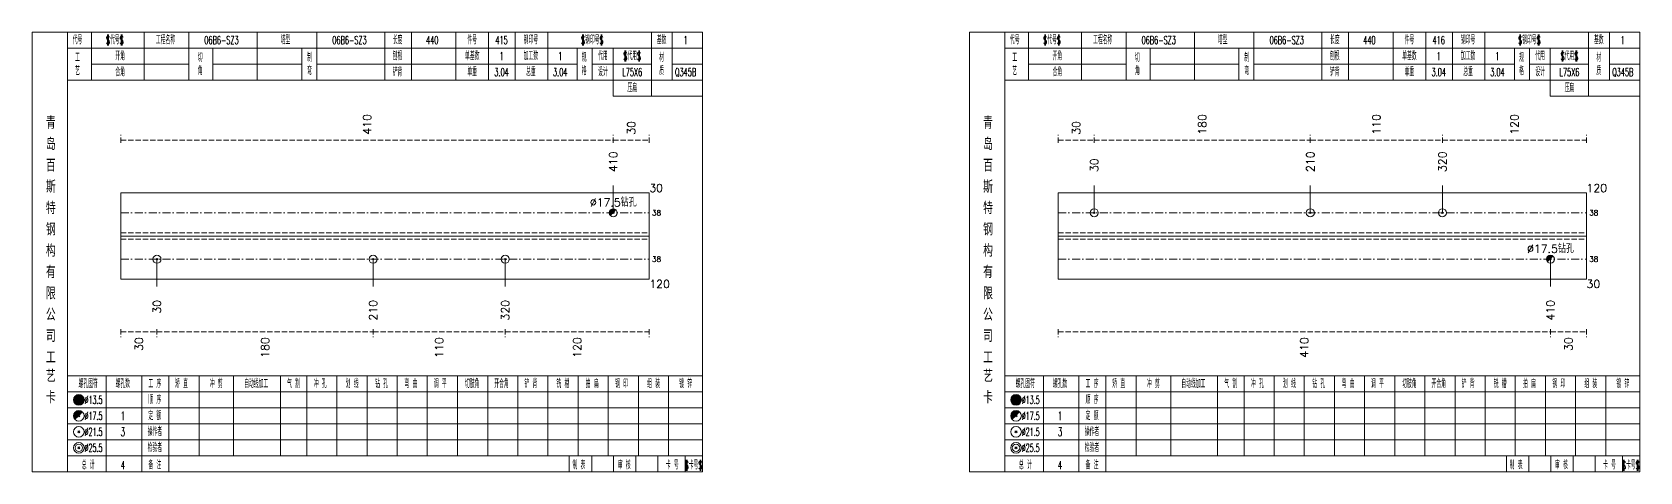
# Model space of a CAD drawing. Extents: x -533 to 8774, y 0 to 7979.
# Drawn here: x 703 to 1306, y 5199 to 5364 of the extents above; entities that cross this region are included whole.
import ezdxf
from ezdxf.enums import TextEntityAlignment as Align

# ---------------------------------------------------------------- set-up
doc = ezdxf.new("R2010")
doc.units = 0
doc.header["$MEASUREMENT"] = 0
doc.linetypes.add('一点画线', pattern=[5.2, 3, -1, 0.2, -1])
doc.linetypes.add('虚线', pattern=[2.75, 2, -0.75])
doc.layers.get('0').update_dxf_attribs({"linetype": 'CONTINUOUS', "lineweight": 25})
for name, color, linetype, lineweight in [('1', 7, 'CONTINUOUS', 25), ('4', 7, 'CONTINUOUS', 25), ('5', 7, 'CONTINUOUS', 25)]:
    doc.layers.add(name, color=color, linetype=linetype, lineweight=lineweight)
doc.styles.get("Standard").update_dxf_attribs({"font": 'simplex.shx', "width": 0.7, "height": 3, "bigfont": 'gbhzfs.shx'})

# ---------------------------------------------------------------- blocks, each defined once
blk = doc.blocks.new('孔21.5')
at = {"layer": '5', "color": 7, "linetype": 'Continuous', "lineweight": 13}
for p, q in [((-0.2, -0.2), (0.2, 0.2)), ((0.2, -0.2), (-0.2, 0.2))]:
    blk.add_line(p, q, dxfattribs=at)
blk.add_circle((0, 0), 1, dxfattribs=at)
blk = doc.blocks.new('孔17.5')
at = {"layer": '5', "color": 7, "linetype": 'Continuous', "lineweight": 0}
for p, q in [((-0.2, -0.2), (0.2, 0.2)), ((-0.2, 0.2), (0.2, -0.2))]:
    blk.add_line(p, q, dxfattribs=at)
at = {"layer": '5', "color": 7, "linetype": 'Continuous', "lineweight": 13}
blk.add_circle((0, 0), 1, dxfattribs=at)
for radius in [0.9, 0.8, 0.7, 0.6, 0.5, 0.4, 0.3, 0.2, 0.1]:
    blk.add_arc((0, 0), radius, 45, 225, dxfattribs=at)

msp = doc.modelspace()

# ---------------------------------------------------------------- linework, layer by layer
at = {"color": 8, "linetype": '虚线', "lineweight": 9}
for p, q in [((736.1, 5322.51), (736.1, 5325.51)), ((736.1, 5323.51), (920.69, 5323.51)), ((920.69, 5322.51), (920.69, 5325.51)), ((920.69, 5322.51), (920.69, 5325.51)), ((920.69, 5323.51), (934.2, 5323.51)), ((934.2, 5322.51), (934.2, 5325.51)), ((1087.5, 5322.51), (1087.5, 5325.51)), ((1087.5, 5323.51), (1101.01, 5323.51)), ((1101.01, 5322.51), (1101.01, 5325.51)), ((1101.01, 5322.51), (1101.01, 5325.51)), ((1101.01, 5323.51), (1182.05, 5323.51)), ((1182.05, 5322.51), (1182.05, 5325.51)), ((1182.05, 5322.51), (1182.05, 5325.51)), ((1182.05, 5323.51), (1231.57, 5323.51)), ((1231.57, 5322.51), (1231.57, 5325.51)), ((1231.57, 5322.51), (1231.57, 5325.51)), ((1231.57, 5323.51), (1285.6, 5323.51)), ((1285.6, 5322.51), (1285.6, 5325.51)), ((736.1, 5252.51), (736.1, 5249.51)), ((736.1, 5251.51), (749.61, 5251.51)), ((749.61, 5252.51), (749.61, 5249.51)), ((749.61, 5252.51), (749.61, 5249.51)), ((749.61, 5251.51), (830.65, 5251.51)), ((830.65, 5252.51), (830.65, 5249.51)), ((830.65, 5252.51), (830.65, 5249.51)), ((830.65, 5251.51), (880.17, 5251.51)), ((880.17, 5252.51), (880.17, 5249.51)), ((880.17, 5252.51), (880.17, 5249.51)), ((880.17, 5251.51), (934.2, 5251.51)), ((934.2, 5252.51), (934.2, 5249.51)), ((1087.5, 5252.51), (1087.5, 5249.51)), ((1087.5, 5251.51), (1272.09, 5251.51)), ((1272.09, 5252.51), (1272.09, 5249.51)), ((1272.09, 5252.51), (1272.09, 5249.51)), ((1272.09, 5251.51), (1285.6, 5251.51)), ((1285.6, 5252.51), (1285.6, 5249.51))]:
    msp.add_line(p, q, dxfattribs=at)
at = {"color": 7, "linetype": 'Continuous', "lineweight": 13}
for p, q in [((920.69, 5296.21), (920.69, 5306.51)), ((1101.01, 5296.21), (1101.01, 5306.51)), ((1182.05, 5296.21), (1182.05, 5306.51)), ((1231.57, 5296.21), (1231.57, 5306.51)), ((749.61, 5278.81), (749.61, 5268.51)), ((830.65, 5278.81), (830.65, 5268.51)), ((880.17, 5278.81), (880.17, 5268.51)), ((1272.09, 5278.81), (1272.09, 5268.51))]:
    msp.add_line(p, q, dxfattribs=at)
at = {"color": 7, "linetype": 'Continuous', "lineweight": 18}
for p, q in [((736.1, 5303.71), (736.1, 5271.31)), ((736.1, 5303.71), (934.2, 5303.71)), ((934.2, 5303.71), (934.2, 5271.31)), ((1087.5, 5303.71), (1087.5, 5271.31)), ((1087.5, 5303.71), (1285.6, 5303.71)), ((1285.6, 5303.71), (1285.6, 5271.31)), ((736.1, 5287.51), (934.2, 5287.51)), ((1087.5, 5287.51), (1285.6, 5287.51))]:
    msp.add_line(p, q, dxfattribs=at)
at = {"color": 3, "linetype": '一点画线', "lineweight": 13}
for p, q in [((736.1, 5296.21), (934.2, 5296.21)), ((1087.5, 5296.21), (1285.6, 5296.21)), ((736.1, 5278.81), (934.2, 5278.81)), ((1087.5, 5278.81), (1285.6, 5278.81))]:
    msp.add_line(p, q, dxfattribs=at)
at = {"color": 1, "linetype": '虚线', "lineweight": 18}
for p, q in [((736.1, 5288.71), (934.2, 5288.71)), ((1087.5, 5288.71), (1285.6, 5288.71)), ((736.1, 5286.31), (934.2, 5286.31)), ((1087.5, 5286.31), (1285.6, 5286.31))]:
    msp.add_line(p, q, dxfattribs=at)
at = {"layer": '1', "color": 7, "linetype": 'Continuous', "lineweight": 18}
for p, q in [((736.1, 5271.31), (934.2, 5271.31)), ((1087.5, 5271.31), (1285.6, 5271.31))]:
    msp.add_line(p, q, dxfattribs=at)
at = {"layer": '4', "color": 1, "linetype": 'Continuous', "lineweight": 18}
for p, q in [((716.1, 5199.01), (716.1, 5364.01)), ((725, 5346.01), (725, 5364.01)), ((744.8, 5346.01), (744.8, 5364.01)), ((761.6, 5346.01), (761.6, 5364.01)), ((787.2, 5346.01), (787.2, 5364.01)), ((809.5, 5346.01), (809.5, 5364.01)), ((835, 5346.01), (835, 5364.01)), ((845, 5346.01), (845, 5364.01)), ((861.7, 5346.01), (861.7, 5364.01)), ((873.9, 5346.01), (873.9, 5364.01)), ((883.9, 5346.01), (883.9, 5364.01)), ((896.1, 5346.01), (896.1, 5364.01)), ((935, 5340.01), (935, 5364.01)), ((942.8, 5346.01), (942.8, 5364.01)), ((1067.5, 5199.01), (1067.5, 5364.01)), ((1076.4, 5346.01), (1076.4, 5364.01)), ((1096.2, 5346.01), (1096.2, 5364.01)), ((1113, 5346.01), (1113, 5364.01)), ((1138.6, 5346.01), (1138.6, 5364.01)), ((1160.9, 5346.01), (1160.9, 5364.01)), ((1186.4, 5346.01), (1186.4, 5364.01)), ((1196.4, 5346.01), (1196.4, 5364.01)), ((1213.1, 5346.01), (1213.1, 5364.01)), ((1225.3, 5346.01), (1225.3, 5364.01)), ((1235.3, 5346.01), (1235.3, 5364.01)), ((1247.5, 5346.01), (1247.5, 5364.01)), ((1286.4, 5340.01), (1286.4, 5364.01)), ((1294.2, 5346.01), (1294.2, 5364.01)), ((716.1, 5358.01), (954.2, 5358.01)), ((770.6, 5346.01), (770.6, 5358.01)), ((803.9, 5346.01), (803.9, 5358.01)), ((907.2, 5346.01), (907.2, 5358.01)), ((912.8, 5346.01), (912.8, 5358.01)), ((920.6, 5340.01), (920.6, 5358.01)), ((1067.5, 5358.01), (1305.6, 5358.01)), ((1122, 5346.01), (1122, 5358.01)), ((1155.3, 5346.01), (1155.3, 5358.01)), ((1258.6, 5346.01), (1258.6, 5358.01)), ((1264.2, 5346.01), (1264.2, 5358.01)), ((1272, 5340.01), (1272, 5358.01)), ((725, 5352.01), (761.6, 5352.01)), ((770.6, 5352.01), (803.9, 5352.01)), ((809.5, 5352.01), (907.2, 5352.01)), ((912.8, 5352.01), (935, 5352.01)), ((942.8, 5352.01), (954.2, 5352.01)), ((1076.4, 5352.01), (1113, 5352.01)), ((1122, 5352.01), (1155.3, 5352.01)), ((1160.9, 5352.01), (1258.6, 5352.01)), ((1264.2, 5352.01), (1286.4, 5352.01)), ((1294.2, 5352.01), (1305.6, 5352.01)), ((716.1, 5346.01), (954.2, 5346.01)), ((1067.5, 5346.01), (1305.6, 5346.01)), ((920.6, 5340.01), (954.2, 5340.01)), ((1272, 5340.01), (1305.6, 5340.01)), ((716.1, 5235.01), (954.2, 5235.01)), ((730.6, 5199.01), (730.6, 5235.01)), ((743.9, 5199.01), (743.9, 5235.01)), ((754, 5199.01), (754, 5235.01)), ((765.4, 5205.01), (765.4, 5235.01)), ((778.3, 5205.01), (778.3, 5235.01)), ((795.9, 5205.01), (795.9, 5235.01)), ((805.8, 5205.01), (805.8, 5235.01)), ((817.1, 5205.01), (817.1, 5235.01)), ((828.4, 5205.01), (828.4, 5235.01)), ((839.7, 5205.01), (839.7, 5235.01)), ((850.9, 5205.01), (850.9, 5235.01)), ((862.3, 5205.01), (862.3, 5235.01)), ((873.6, 5205.01), (873.6, 5235.01)), ((884.9, 5205.01), (884.9, 5235.01)), ((896.2, 5205.01), (896.2, 5235.01)), ((907.5, 5205.01), (907.5, 5235.01)), ((918.8, 5205.01), (918.8, 5235.01)), ((930.1, 5205.01), (930.1, 5235.01)), ((941.4, 5205.01), (941.4, 5235.01)), ((1067.5, 5235.01), (1305.6, 5235.01)), ((1082, 5199.01), (1082, 5235.01)), ((1095.3, 5199.01), (1095.3, 5235.01)), ((1105.4, 5199.01), (1105.4, 5235.01)), ((1116.8, 5205.01), (1116.8, 5235.01)), ((1129.7, 5205.01), (1129.7, 5235.01)), ((1147.3, 5205.01), (1147.3, 5235.01)), ((1157.2, 5205.01), (1157.2, 5235.01)), ((1168.5, 5205.01), (1168.5, 5235.01)), ((1179.8, 5205.01), (1179.8, 5235.01)), ((1191.1, 5205.01), (1191.1, 5235.01)), ((1202.3, 5205.01), (1202.3, 5235.01)), ((1213.7, 5205.01), (1213.7, 5235.01)), ((1225, 5205.01), (1225, 5235.01)), ((1236.3, 5205.01), (1236.3, 5235.01)), ((1247.6, 5205.01), (1247.6, 5235.01)), ((1258.9, 5205.01), (1258.9, 5235.01)), ((1270.2, 5205.01), (1270.2, 5235.01)), ((1281.5, 5205.01), (1281.5, 5235.01)), ((1292.8, 5205.01), (1292.8, 5235.01)), ((716.1, 5229.01), (954.2, 5229.01)), ((1067.5, 5229.01), (1305.6, 5229.01)), ((716.1, 5223.01), (954.2, 5223.01)), ((1067.5, 5223.01), (1305.6, 5223.01)), ((716.1, 5217.01), (954.2, 5217.01)), ((1067.5, 5217.01), (1305.6, 5217.01)), ((716.1, 5211.01), (954.2, 5211.01)), ((1067.5, 5211.01), (1305.6, 5211.01)), ((716.1, 5205.01), (954.2, 5205.01)), ((904.2, 5199.01), (904.2, 5205.01)), ((912.6, 5199.01), (912.6, 5205.01)), ((920.8, 5199.01), (920.8, 5205.01)), ((929.2, 5199.01), (929.2, 5205.01)), ((937.4, 5199.01), (937.4, 5205.01)), ((947.7, 5199.01), (947.7, 5205.01)), ((1067.5, 5205.01), (1305.6, 5205.01)), ((1255.6, 5199.01), (1255.6, 5205.01)), ((1264, 5199.01), (1264, 5205.01)), ((1272.2, 5199.01), (1272.2, 5205.01)), ((1280.6, 5199.01), (1280.6, 5205.01)), ((1288.8, 5199.01), (1288.8, 5205.01)), ((1299.1, 5199.01), (1299.1, 5205.01))]:
    msp.add_line(p, q, dxfattribs=at)
at = {"layer": '4', "color": 7, "linetype": 'Continuous', "lineweight": 0}
for p, q in [((719.9, 5219.61), (720.7, 5220.41)), ((719.9, 5220.41), (720.7, 5219.61)), ((1071.3, 5219.61), (1072.1, 5220.41)), ((1071.3, 5220.41), (1072.1, 5219.61))]:
    msp.add_line(p, q, dxfattribs=at)
at = {"layer": '4', "color": 7, "linetype": 'Continuous', "lineweight": 13}
for p, q in [((720.1, 5225.81), (720.5, 5226.21)), ((720.5, 5225.81), (720.1, 5226.21)), ((1071.5, 5225.81), (1071.9, 5226.21)), ((1071.9, 5225.81), (1071.5, 5226.21)), ((719.9, 5213.61), (720.7, 5214.41)), ((720.7, 5213.61), (719.9, 5214.41)), ((1071.3, 5213.61), (1072.1, 5214.41)), ((1072.1, 5213.61), (1071.3, 5214.41)), ((719.9, 5207.61), (720.7, 5208.41)), ((720.7, 5207.61), (719.9, 5208.41)), ((1071.3, 5207.61), (1072.1, 5208.41)), ((1072.1, 5207.61), (1071.3, 5208.41))]:
    msp.add_line(p, q, dxfattribs=at)
at = {"layer": '4', "color": 4, "linetype": 'Continuous', "lineweight": 18}
for points in [[(702.8, 5364.01), (702.8, 5199.01), (954.2, 5199.01), (954.2, 5364.01)], [(1054.2, 5364.01), (1054.2, 5199.01), (1305.6, 5199.01), (1305.6, 5364.01)]]:
    msp.add_lwpolyline(points, close=True, dxfattribs=at)
at = {"layer": '4', "color": 7, "linetype": 'Continuous', "lineweight": 13}
for centre, radius in [((720.3, 5226.01), 2), ((720.3, 5226.01), 1.8), ((720.3, 5226.01), 1.6), ((720.3, 5226.01), 1.4), ((720.3, 5226.01), 1.2), ((720.3, 5226.01), 1), ((720.3, 5226.01), 0.8), ((720.3, 5226.01), 0.6), ((720.3, 5226.01), 0.4), ((1071.7, 5226.01), 2), ((1071.7, 5226.01), 1.8), ((1071.7, 5226.01), 1.6), ((1071.7, 5226.01), 1.4), ((1071.7, 5226.01), 1.2), ((1071.7, 5226.01), 1), ((1071.7, 5226.01), 0.8), ((1071.7, 5226.01), 0.6), ((1071.7, 5226.01), 0.4), ((720.3, 5220.01), 2), ((720.3, 5226.01), 0.2), ((1071.7, 5220.01), 2), ((1071.7, 5226.01), 0.2), ((720.3, 5214.01), 2), ((1071.7, 5214.01), 2), ((720.3, 5208.01), 2), ((720.3, 5208.01), 1.4), ((1071.7, 5208.01), 2), ((1071.7, 5208.01), 1.4)]:
    msp.add_circle(centre, radius, dxfattribs=at)
for centre, radius in [((720.3, 5220.01), 1.8), ((720.3, 5220.01), 1.6), ((720.3, 5220.01), 1.4), ((720.3, 5220.01), 1.2), ((720.3, 5220.01), 1), ((720.3, 5220.01), 0.8), ((720.3, 5220.01), 0.6), ((720.3, 5220.01), 0.4), ((1071.7, 5220.01), 1.8), ((1071.7, 5220.01), 1.6), ((1071.7, 5220.01), 1.4), ((1071.7, 5220.01), 1.2), ((1071.7, 5220.01), 1), ((1071.7, 5220.01), 0.8), ((1071.7, 5220.01), 0.6), ((1071.7, 5220.01), 0.4), ((720.3, 5220.01), 0.2), ((1071.7, 5220.01), 0.2)]:
    msp.add_arc(centre, radius, 45, 225, dxfattribs=at)

# ---------------------------------------------------------------- block references
at = {"color": 7, "linetype": 'Continuous', "lineweight": 13, "xscale": 1.5, "yscale": 1.5, "zscale": 1.5}
for name, p in [('孔17.5', (920.69, 5296.21)), ('孔21.5', (1101.01, 5296.21)), ('孔21.5', (1182.05, 5296.21)), ('孔21.5', (1231.57, 5296.21))]:
    msp.add_blockref(name, p, dxfattribs=at)
at = {"layer": '1', "color": 7, "linetype": 'Continuous', "lineweight": 13, "xscale": 1.5, "yscale": 1.5, "zscale": 1.5}
for name, p in [('孔21.5', (749.61, 5278.81)), ('孔21.5', (830.65, 5278.81)), ('孔21.5', (880.17, 5278.81)), ('孔17.5', (1272.09, 5278.81))]:
    msp.add_blockref(name, p, dxfattribs=at)

# ---------------------------------------------------------------- texts
at = {"color": 8, "linetype": 'Continuous', "lineweight": 9}
for s, p in [('410', (828.4, 5325.51)), ('30', (927.45, 5325.51)), ('30', (1094.25, 5325.51)), ('180', (1141.53, 5325.51)), ('110', (1206.81, 5325.51)), ('120', (1258.59, 5325.51))]:
    msp.add_text(s, height=3, rotation=90, dxfattribs=at).set_placement(p, align=Align.MIDDLE_LEFT)
at = {"color": 7, "linetype": 'Continuous', "lineweight": 13}
for s, p in [('410', (920.69, 5311.51)), ('210', (1182.05, 5311.51)), ('320', (1231.57, 5311.51)), ('30', (1101.01, 5311.51))]:
    msp.add_text(s, height=3, rotation=90, dxfattribs=at).set_placement(p, align=Align.MIDDLE_LEFT)
for s, height, p in [('30', 3, (934.2, 5305.51)), ('120', 3, (1285.6, 5305.51)), ('38', 2, (935.2, 5296.21)), ('38', 2, (1286.6, 5296.21)), ('38', 2, (935.2, 5278.81)), ('38', 2, (1286.6, 5278.81))]:
    msp.add_text(s, height=height, dxfattribs=at).set_placement(p, align=Align.MIDDLE_LEFT)
msp.add_text('%%c17.5钻孔', height=3, dxfattribs=at).set_placement((920.69, 5297.71), align=Align.BOTTOM_CENTER)
at = {"color": 8, "linetype": 'Continuous', "lineweight": 9}
for s, p in [('30', (742.85, 5249.51)), ('180', (790.13, 5249.51)), ('110', (855.41, 5249.51)), ('120', (907.19, 5249.51)), ('410', (1179.8, 5249.51)), ('30', (1278.85, 5249.51))]:
    msp.add_text(s, height=3, rotation=90, dxfattribs=at).set_placement(p, align=Align.MIDDLE_RIGHT)
at = {"layer": '1', "color": 7, "linetype": 'Continuous', "lineweight": 13}
msp.add_text('%%c17.5钻孔', height=3, dxfattribs=at).set_placement((1272.09, 5280.31), align=Align.BOTTOM_CENTER)
for s, p in [('120', (934.2, 5269.51)), ('30', (1285.6, 5269.51))]:
    msp.add_text(s, height=3, dxfattribs=at).set_placement(p, align=Align.MIDDLE_LEFT)
for s, p in [('30', (749.61, 5263.51)), ('210', (830.65, 5263.51)), ('320', (880.17, 5263.51)), ('410', (1272.09, 5263.51))]:
    msp.add_text(s, height=3, rotation=90, dxfattribs=at).set_placement(p, align=Align.MIDDLE_RIGHT)
at = {"layer": '4', "color": 1, "linetype": 'Continuous', "lineweight": 13}
for s, height, width, p in [('代号', 3, 0.6, (719.8, 5361.01)), ('$代号$', 3, 0.6, (733.8, 5361.01)), ('工程名称', 3, 0.6, (752.8, 5361.01)), ('06B6-SZ3', 3, 0.6, (773.8, 5361.01)), ('塔型', 3, 0.6, (797.8, 5361.01)), ('06B6-SZ3', 3, 0.6, (821.8, 5361.01)), ('长度', 3, 0.6, (839.8, 5361.01)), ('440', 3, 0.6, (852.8, 5361.01)), ('件号', 3, 0.6, (867.8, 5361.01)), ('415', 3, 0.6, (878.8, 5361.01)), ('钢印号', 3, 0.6, (889.8, 5361.01)), ('$钢印号$', 3, 0.6, (912.8, 5361.01)), ('基数', 3, 0.6, (938.8, 5361.01)), ('1', 3, 0.6, (947.8, 5361.01)), ('代号', 3, 0.6, (1071.2, 5361.01)), ('$代号$', 3, 0.6, (1085.2, 5361.01)), ('工程名称', 3, 0.6, (1104.2, 5361.01)), ('06B6-SZ3', 3, 0.6, (1125.2, 5361.01)), ('塔型', 3, 0.6, (1149.2, 5361.01)), ('06B6-SZ3', 3, 0.6, (1173.2, 5361.01)), ('长度', 3, 0.6, (1191.2, 5361.01)), ('440', 3, 0.6, (1204.2, 5361.01)), ('件号', 3, 0.6, (1219.2, 5361.01)), ('416', 3, 0.6, (1230.2, 5361.01)), ('钢印号', 3, 0.6, (1241.2, 5361.01)), ('$钢印号$', 3, 0.6, (1264.2, 5361.01)), ('基数', 3, 0.6, (1290.2, 5361.01)), ('1', 3, 0.6, (1299.2, 5361.01)), ('工', 3, 0.6, (719.8, 5354.41)), ('开角', 3, 0.6, (735.8, 5355.01)), ('切', 3, 0.6, (765.8, 5354.41)), ('制', 3, 0.6, (806.8, 5354.41)), ('刨根', 3, 0.6, (839.8, 5355.01)), ('单基数', 3, 0.6, (867.8, 5355.01)), ('1', 3, 0.6, (878.8, 5355.01)), ('加工数', 3, 0.6, (889.8, 5355.01)), ('1', 3, 0.6, (900.8, 5355.01)), ('规', 3, 0.6, (909.8, 5354.41)), ('代用', 3, 0.6, (916.8, 5355.01)), ('$代用$', 3, 0.6, (927.8, 5355.01)), ('材', 3, 0.6, (938.8, 5354.41)), ('工', 3, 0.6, (1071.2, 5354.41)), ('开角', 3, 0.6, (1087.2, 5355.01)), ('切', 3, 0.6, (1117.2, 5354.41)), ('制', 3, 0.6, (1158.2, 5354.41)), ('刨根', 3, 0.6, (1191.2, 5355.01)), ('单基数', 3, 0.6, (1219.2, 5355.01)), ('1', 3, 0.6, (1230.2, 5355.01)), ('加工数', 3, 0.6, (1241.2, 5355.01)), ('1', 3, 0.6, (1252.2, 5355.01)), ('规', 3, 0.6, (1261.2, 5354.41)), ('代用', 3, 0.6, (1268.2, 5355.01)), ('$代用$', 3, 0.6, (1279.2, 5355.01)), ('材', 3, 0.6, (1290.2, 5354.41)), ('艺', 3, 0.6, (719.8, 5349.41)), ('合角', 3, 0.6, (735.8, 5349.01)), ('角', 3, 0.6, (765.8, 5349.41)), ('弯', 3, 0.6, (806.8, 5349.41)), ('铲背', 3, 0.6, (839.8, 5349.01)), ('单重', 3, 0.6, (867.8, 5349.01)), ('3.04', 3, 0.6, (878.8, 5349.01)), ('总重', 3, 0.6, (889.8, 5349.01)), ('3.04', 3, 0.6, (900.8, 5349.01)), ('格', 3, 0.6, (909.8, 5349.41)), ('设计', 3, 0.6, (916.8, 5349.01)), ('L75X6', 3, 0.6, (927.8, 5349.01)), ('质', 3, 0.6, (938.8, 5349.41)), ('Q345B', 3, 0.6, (947.8, 5349.01)), ('艺', 3, 0.6, (1071.2, 5349.41)), ('合角', 3, 0.6, (1087.2, 5349.01)), ('角', 3, 0.6, (1117.2, 5349.41)), ('弯', 3, 0.6, (1158.2, 5349.41)), ('铲背', 3, 0.6, (1191.2, 5349.01)), ('单重', 3, 0.6, (1219.2, 5349.01)), ('3.04', 3, 0.6, (1230.2, 5349.01)), ('总重', 3, 0.6, (1241.2, 5349.01)), ('3.04', 3, 0.6, (1252.2, 5349.01)), ('格', 3, 0.6, (1261.2, 5349.41)), ('设计', 3, 0.6, (1268.2, 5349.01)), ('L75X6', 3, 0.6, (1279.2, 5349.01)), ('质', 3, 0.6, (1290.2, 5349.41)), ('Q345B', 3, 0.6, (1299.2, 5349.01)), ('压扁', 3, 0.6, (927.8, 5343.01)), ('压扁', 3, 0.6, (1279.2, 5343.01)), ('青', 4.6, 0.8, (709.8, 5330.01)), ('青', 4.6, 0.8, (1061.2, 5330.01)), ('岛', 4.6, 0.8, (709.8, 5322.01)), ('岛', 4.6, 0.8, (1061.2, 5322.01)), ('百', 4.6, 0.8, (709.8, 5314.01)), ('百', 4.6, 0.8, (1061.2, 5314.01)), ('斯', 4.6, 0.8, (709.8, 5306.01)), ('斯', 4.6, 0.8, (1061.2, 5306.01)), ('特', 4.6, 0.8, (709.8, 5298.01)), ('特', 4.6, 0.8, (1061.2, 5298.01)), ('钢', 4.6, 0.8, (709.8, 5290.01)), ('钢', 4.6, 0.8, (1061.2, 5290.01)), ('构', 4.6, 0.8, (709.8, 5282.01)), ('构', 4.6, 0.8, (1061.2, 5282.01)), ('有', 4.6, 0.8, (709.8, 5274.01)), ('有', 4.6, 0.8, (1061.2, 5274.01)), ('限', 4.6, 0.8, (709.8, 5266.01)), ('限', 4.6, 0.8, (1061.2, 5266.01)), ('公', 4.6, 0.8, (709.8, 5258.01)), ('公', 4.6, 0.8, (1061.2, 5258.01)), ('司', 4.6, 0.8, (709.8, 5250.01)), ('司', 4.6, 0.8, (1061.2, 5250.01)), ('工', 4.6, 0.8, (709.8, 5242.01)), ('工', 4.6, 0.8, (1061.2, 5242.01)), ('艺', 4.6, 0.8, (709.8, 5235.01)), ('螺孔图符', 3, 0.6, (723.8, 5232.01)), ('螺孔数', 3, 0.6, (736.8, 5232.01)), ('工 序', 3, 0.6, (748.8, 5232.01)), ('矫 直', 3, 0.6, (758.8, 5232.01)), ('冲 剪', 3, 0.6, (771.8, 5232.01)), ('自动线加工', 3, 0.6, (786.8, 5232.01)), ('气 割', 3, 0.6, (800.8, 5232.01)), ('冲 孔', 3, 0.6, (810.8, 5232.01)), ('划 线', 3, 0.6, (822.8, 5232.01)), ('钻 孔', 3, 0.6, (833.8, 5232.01)), ('弯 曲', 3, 0.6, (844.8, 5232.01)), ('调 平', 3, 0.6, (855.8, 5232.01)), ('切肢角', 3, 0.6, (867.8, 5232.01)), ('开合角', 3, 0.6, (878.8, 5232.01)), ('铲 背', 3, 0.6, (889.8, 5232.01)), ('铣 槽', 3, 0.6, (901.8, 5232.01)), ('拍 扁', 3, 0.6, (912.8, 5232.01)), ('钢 印', 3, 0.6, (923.8, 5232.01)), ('组 装', 3, 0.6, (935.8, 5232.01)), ('镀 锌', 3, 0.6, (947.8, 5232.01)), ('艺', 4.6, 0.8, (1061.2, 5235.01)), ('螺孔图符', 3, 0.6, (1075.2, 5232.01)), ('螺孔数', 3, 0.6, (1088.2, 5232.01)), ('工 序', 3, 0.6, (1100.2, 5232.01)), ('矫 直', 3, 0.6, (1110.2, 5232.01)), ('冲 剪', 3, 0.6, (1123.2, 5232.01)), ('自动线加工', 3, 0.6, (1138.2, 5232.01)), ('气 割', 3, 0.6, (1152.2, 5232.01)), ('冲 孔', 3, 0.6, (1162.2, 5232.01)), ('划 线', 3, 0.6, (1174.2, 5232.01)), ('钻 孔', 3, 0.6, (1185.2, 5232.01)), ('弯 曲', 3, 0.6, (1196.2, 5232.01)), ('调 平', 3, 0.6, (1207.2, 5232.01)), ('切肢角', 3, 0.6, (1219.2, 5232.01)), ('开合角', 3, 0.6, (1230.2, 5232.01)), ('铲 背', 3, 0.6, (1241.2, 5232.01)), ('铣 槽', 3, 0.6, (1253.2, 5232.01)), ('拍 扁', 3, 0.6, (1264.2, 5232.01)), ('钢 印', 3, 0.6, (1275.2, 5232.01)), ('组 装', 3, 0.6, (1287.2, 5232.01)), ('镀 锌', 3, 0.6, (1299.2, 5232.01)), ('卡', 4.6, 0.8, (709.8, 5227.01)), ('%%C13.5', 3, 0.5, (725.8, 5226.01)), ('顺 序', 3, 0.6, (748.8, 5226.01)), ('卡', 4.6, 0.8, (1061.2, 5227.01)), ('%%C13.5', 3, 0.5, (1077.2, 5226.01)), ('顺 序', 3, 0.6, (1100.2, 5226.01)), ('%%C17.5', 3, 0.5, (725.8, 5220.01)), ('1', 3.2, 0.6, (736.8, 5220.01)), ('定 额', 3, 0.6, (748.8, 5220.01)), ('%%C17.5', 3, 0.5, (1077.2, 5220.01)), ('1', 3.2, 0.6, (1088.2, 5220.01)), ('定 额', 3, 0.6, (1100.2, 5220.01)), ('%%C21.5', 3, 0.5, (725.8, 5214.01)), ('3', 3.2, 0.6, (736.8, 5214.01)), ('操作者', 3, 0.6, (748.8, 5214.01)), ('%%C21.5', 3, 0.5, (1077.2, 5214.01)), ('3', 3.2, 0.6, (1088.2, 5214.01)), ('操作者', 3, 0.6, (1100.2, 5214.01)), ('%%C25.5', 3, 0.5, (725.8, 5208.01)), ('检验者', 3, 0.6, (748.8, 5208.01)), ('%%C25.5', 3, 0.5, (1077.2, 5208.01)), ('检验者', 3, 0.6, (1100.2, 5208.01)), ('总 计', 3, 0.6, (723.8, 5201.51)), ('4', 3, 0.6, (736.8, 5201.51)), ('备 注', 3, 0.6, (748.8, 5201.51)), ('制 表', 3, 0.6, (907.8, 5201.51)), ('审 核', 3, 0.6, (924.8, 5201.51)), ('卡 号', 3, 0.6, (942.8, 5201.51)), ('$卡号$', 3, 0.6, (950.8, 5201.51)), ('总 计', 3, 0.6, (1075.2, 5201.51)), ('4', 3, 0.6, (1088.2, 5201.51)), ('备 注', 3, 0.6, (1100.2, 5201.51)), ('制 表', 3, 0.6, (1259.2, 5201.51)), ('审 核', 3, 0.6, (1276.2, 5201.51)), ('卡 号', 3, 0.6, (1294.2, 5201.51)), ('$卡号$', 3, 0.6, (1302.2, 5201.51))]:
    msp.add_text(s, height=height, dxfattribs=dict(at, width=width)).set_placement(p, align=Align.MIDDLE_CENTER)

doc.saveas('drawing.dxf')
